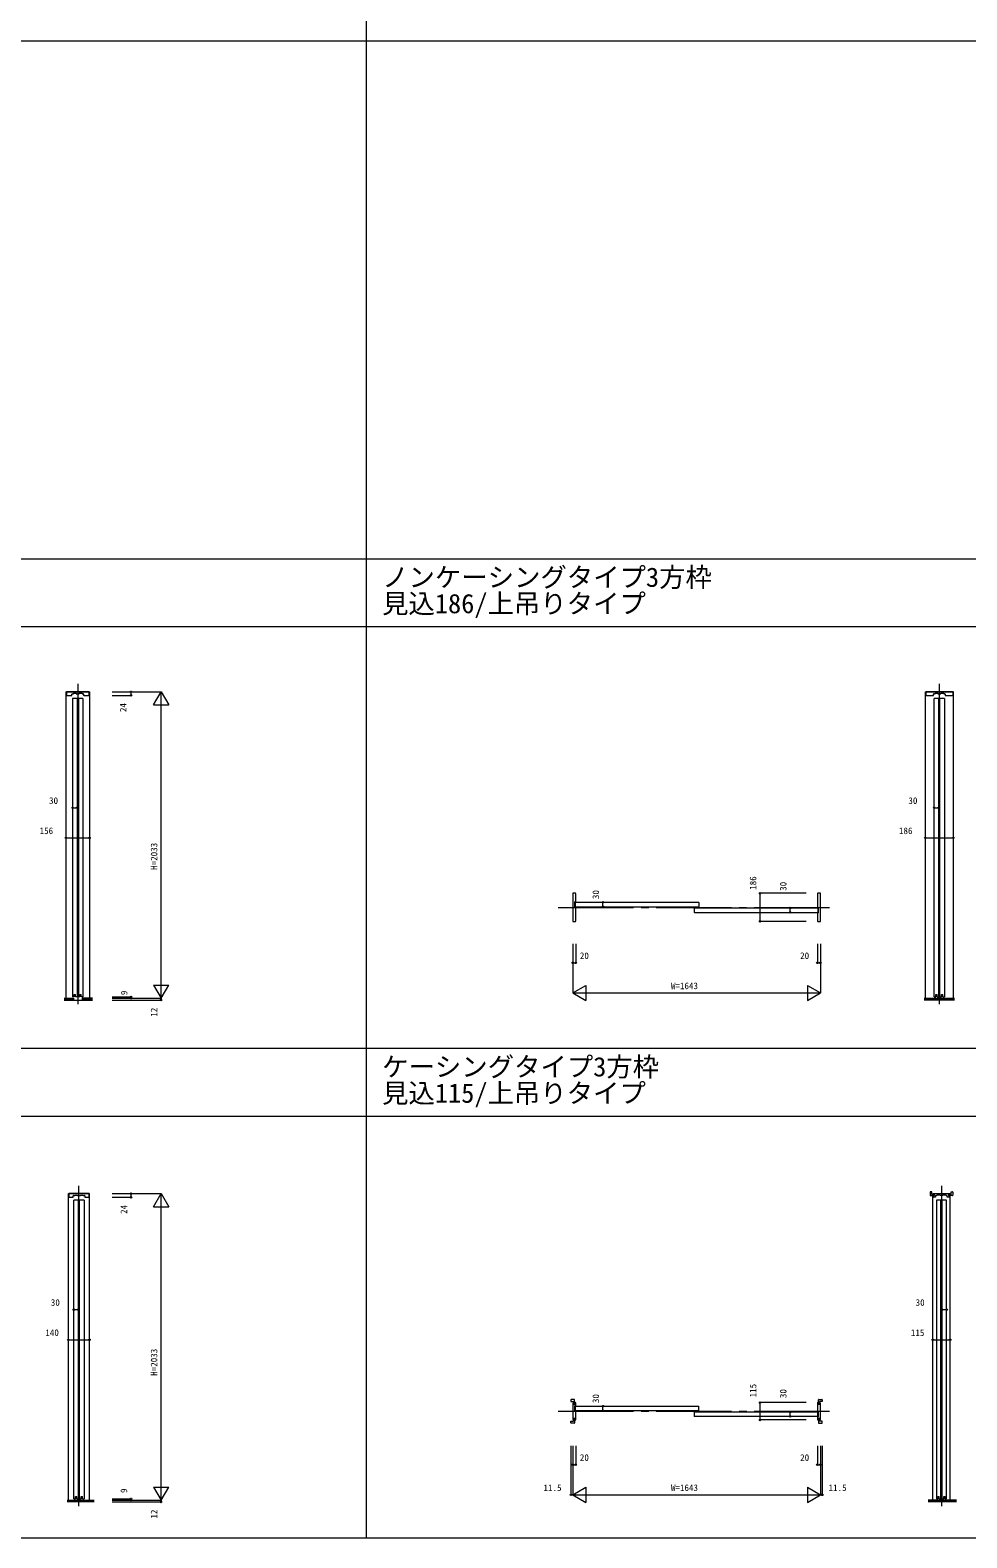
# Model space of a CAD drawing. Units: millimetres, scale not verified. Extents: x -14341 to 14341, y -10000 to 10000.
# Drawn here: x -5171 to 1042, y -10000 to 1 of the extents above; entities that cross this region are included whole.
import ezdxf
from ezdxf.enums import TextEntityAlignment as Align

# ---------------------------------------------------------------- set-up
doc = ezdxf.new("R2010")
doc.units = ezdxf.units.MM
doc.header["$LTSCALE"] = 50
doc.linetypes.add('USER1', pattern=[13, 10, -1, 1, -1])
doc.layers.add('0-0_0', color=7, linetype='Continuous')
for name, color, linetype, lineweight in [('0-1_YKK_F1', 7, 'Continuous', 18), ('0-4_YKK_N1', 2, 'Continuous', 18), ('0-5_YKK_B1', 4, 'Continuous', 18), ('0-6_YKK_Z1', 7, 'Continuous', 18)]:
    doc.layers.add(name, color=color, linetype=linetype, lineweight=lineweight)
doc.styles.add('ＭＳ ゴシック', font='')
doc.styles.get('ＭＳ ゴシック').set_extended_font_data('MS Gothic')

msp = doc.modelspace()

# ---------------------------------------------------------------- linework, layer by layer
at = {"layer": '0-1_YKK_F1'}
for p, q in [((-2940.51, -10000), (-2940.51, 9500)), ((-14340.51, -70), (14159.49, -70)), ((-14340.51, -3505), (14159.49, -3505)), ((-14340.51, -3955), (14159.49, -3955)), ((-14340.51, -6752.5), (14159.49, -6752.5)), ((-14340.51, -7202.5), (14159.49, -7202.5)), ((-14340.51, -10000), (14340.51, -10000))]:
    msp.add_line(p, q, dxfattribs=at)
at = {"layer": '0-4_YKK_N1'}
for p, q in [((-4627.26, -4387.5), (-4302.26, -4387.5)), ((-4502.26, -4387.5), (-4502.26, -4411.5)), ((-4352.26, -4474.1), (-4302.26, -4387.5)), ((-4302.26, -6420.5), (-4302.26, -4387.5)), ((-4302.26, -4387.5), (-4252.26, -4474.1)), ((-4627.26, -4411.5), (-4502.26, -4411.5)), ((-4352.26, -4474.1), (-4252.26, -4474.1)), ((-4889.26, -5156.88), (-4859.26, -5156.88)), ((825.74, -5156.88), (855.74, -5156.88)), ((-4933.26, -5356.88), (-4777.26, -5356.88)), ((766.74, -5356.88), (952.74, -5356.88)), ((-1372.23, -5813.49), (-1372.23, -5783.49)), ((-329.23, -5910.49), (-329.23, -5724.49)), ((-24.23, -5724.49), (-329.23, -5724.49)), ((-129.23, -5851.49), (-129.23, -5821.49)), ((-24.23, -5910.49), (-329.23, -5910.49)), ((-1572.29, -6060.49), (-1572.29, -6385.49)), ((-1552.29, -6060.49), (-1552.29, -6185.49)), ((70.71, -6060.49), (70.71, -6385.49)), ((-1572.29, -6185.49), (-1552.29, -6185.49)), ((-4352.26, -6333.9), (-4252.26, -6333.9)), ((-4352.26, -6333.9), (-4302.26, -6420.5)), ((-4302.26, -6420.5), (-4252.26, -6333.9)), ((-1572.29, -6385.49), (-1485.69, -6335.49)), ((-1572.29, -6385.49), (70.71, -6385.49)), ((-1572.29, -6385.49), (-1485.69, -6435.49)), ((-1485.69, -6335.49), (-1485.69, -6435.49)), ((-15.89, -6335.49), (-15.89, -6435.49)), ((-15.89, -6335.49), (70.71, -6385.49)), ((-15.89, -6435.49), (70.71, -6385.49)), ((-4627.26, -6420.5), (-4302.26, -6420.5)), ((-4627.26, -6432.5), (-4302.26, -6432.5)), ((-4302.26, -6420.5), (-4302.26, -6432.5)), ((-4627.26, -7716.69), (-4302.26, -7716.69)), ((-4627.26, -7740.69), (-4502.26, -7740.69)), ((-4502.26, -7716.69), (-4502.26, -7740.69)), ((-4352.26, -7803.3), (-4302.26, -7716.69)), ((-4302.26, -9749.69), (-4302.26, -7716.69)), ((-4302.26, -7716.69), (-4252.26, -7803.3)), ((-4352.26, -7803.3), (-4252.26, -7803.3)), ((-4881.26, -8486.07), (-4851.26, -8486.07)), ((877.74, -8486.07), (907.74, -8486.07)), ((-4917.26, -8686.07), (-4777.26, -8686.07)), ((816.24, -8686.07), (931.24, -8686.07)), ((-1372.2, -9156.68), (-1372.2, -9126.68)), ((-329.26, -9218.18), (-329.26, -9103.18)), ((-24.26, -9103.18), (-329.26, -9103.18)), ((-129.26, -9194.68), (-129.26, -9164.68)), ((-24.26, -9218.18), (-329.26, -9218.18)), ((-1583.76, -9389.68), (-1583.76, -9714.68)), ((-1572.26, -9389.68), (-1572.26, -9714.68)), ((-1552.26, -9389.68), (-1552.26, -9514.68)), ((70.74, -9389.68), (70.74, -9714.68)), ((82.24, -9389.68), (82.24, -9714.68)), ((-1572.26, -9514.68), (-1552.26, -9514.68)), ((-4352.26, -9663.09), (-4252.26, -9663.09)), ((-4352.26, -9663.09), (-4302.26, -9749.69)), ((-4302.26, -9749.69), (-4252.26, -9663.09)), ((-1572.26, -9714.68), (-1485.66, -9664.68)), ((-1485.66, -9664.68), (-1485.66, -9764.68)), ((-15.86, -9664.68), (-15.86, -9764.68)), ((-15.86, -9664.68), (70.74, -9714.68)), ((-4627.26, -9740.69), (-4502.26, -9740.69)), ((-4627.26, -9749.69), (-4302.26, -9749.69)), ((-4627.26, -9761.69), (-4302.26, -9761.69)), ((-4502.26, -9740.69), (-4502.26, -9749.69)), ((-4302.26, -9749.69), (-4302.26, -9761.69)), ((-1572.26, -9714.68), (-1583.76, -9714.68)), ((-1572.26, -9714.68), (70.74, -9714.68)), ((-1572.26, -9714.68), (-1485.66, -9764.68)), ((-15.86, -9764.68), (70.74, -9714.68)), ((70.74, -9714.68), (82.24, -9714.68))]:
    msp.add_line(p, q, dxfattribs=at)
for points in [[(50.71, -6060.49), (50.71, -6185.49), (70.71, -6185.49)], [(-4627.26, -6411.5), (-4502.26, -6411.5), (-4502.26, -6420.5)], [(50.74, -9389.68), (50.74, -9514.68), (70.74, -9514.68)]]:
    msp.add_lwpolyline(points, dxfattribs=at)
for centre in [(-4502.26, -4387.5), (-4502.26, -4411.5), (-4889.26, -5156.88), (-4859.26, -5156.88), (825.74, -5156.88), (855.74, -5156.88), (-4933.26, -5356.88), (-4777.26, -5356.88), (766.74, -5356.88), (952.74, -5356.88), (-1372.23, -5783.49), (-329.23, -5724.49), (-1372.23, -5813.49), (-129.23, -5821.49), (-129.23, -5851.49), (-329.23, -5910.49), (-1572.29, -6185.49), (-1552.29, -6185.49), (50.71, -6185.49), (70.71, -6185.49), (-4502.26, -6411.5), (-4502.26, -6420.5), (-4302.26, -6432.5), (-4502.26, -7716.69), (-4502.26, -7740.69), (-4881.26, -8486.07), (-4851.26, -8486.07), (877.74, -8486.07), (907.74, -8486.07), (-4917.26, -8686.07), (-4777.26, -8686.07), (816.24, -8686.07), (931.24, -8686.07), (-329.26, -9103.18), (-1372.2, -9126.68), (-1372.2, -9156.68), (-129.26, -9164.68), (-129.26, -9194.68), (-329.26, -9218.18), (-1572.26, -9514.68), (-1552.26, -9514.68), (50.74, -9514.68), (70.74, -9514.68), (-4502.26, -9740.69), (-4502.26, -9749.69), (-4302.26, -9761.69), (-1583.76, -9714.68), (82.24, -9714.68)]:
    msp.add_circle(centre, 5, dxfattribs=at)
at = {"layer": '0-5_YKK_B1'}
for p, q in [((-4933.26, -4387.5), (-4933.26, -6420.5)), ((-4933.26, -4387.5), (-4777.26, -4387.5)), ((-4777.26, -4387.5), (-4777.26, -6420.5)), ((766.74, -6420.5), (766.74, -4387.5)), ((766.74, -4387.5), (952.74, -4387.5)), ((952.74, -6420.3), (952.74, -4387.5)), ((-4859.26, -4431.5), (-4889.26, -4431.5)), ((-4889.26, -4431.5), (-4889.26, -6411.5)), ((-4859.26, -4431.5), (-4859.26, -6411.5)), ((-4821.26, -4431.5), (-4851.26, -4431.5)), ((-4851.26, -4431.5), (-4851.26, -6411.5)), ((-4821.26, -4431.5), (-4821.26, -6411.5)), ((855.74, -4431.5), (825.74, -4431.5)), ((825.74, -6411.5), (825.74, -4431.5)), ((855.74, -6411.5), (855.74, -4431.5)), ((893.74, -4431.5), (863.74, -4431.5)), ((863.74, -6411.5), (863.74, -4431.5)), ((893.74, -4431.5), (893.74, -6411.5)), ((-1557.23, -5816.49), (-1557.23, -5780.49)), ((-1555.73, -5785.49), (-1553.73, -5783.49)), ((-1555.73, -5785.49), (-1555.73, -5811.49)), ((-1555.23, -5778.49), (-1553.23, -5778.49)), ((-1553.73, -5783.49), (-737.76, -5783.49)), ((-1552.23, -5777.49), (-1552.23, -5726.49)), ((-737.76, -5783.49), (-735.76, -5785.49)), ((-735.76, -5785.49), (-735.76, -5811.49)), ((50.77, -5726.49), (50.77, -5815.49)), ((-1555.73, -5811.49), (-1553.73, -5813.49)), ((-1553.23, -5818.49), (-1555.23, -5818.49)), ((-1553.73, -5813.49), (-737.76, -5813.49)), ((-1552.23, -5908.49), (-1552.23, -5819.49)), ((-765.76, -5823.49), (-763.76, -5821.49)), ((-765.76, -5823.49), (-765.76, -5849.49)), ((-765.76, -5849.49), (-763.76, -5851.49)), ((-763.76, -5821.49), (52.27, -5821.49)), ((-763.76, -5851.49), (52.27, -5851.49)), ((-737.76, -5813.49), (-735.76, -5811.49)), ((50.77, -5857.49), (50.77, -5908.49)), ((51.77, -5816.49), (53.77, -5816.49)), ((53.77, -5856.49), (51.77, -5856.49)), ((52.27, -5821.49), (54.27, -5823.49)), ((52.27, -5851.49), (54.27, -5849.49)), ((54.27, -5823.49), (54.27, -5849.49)), ((55.77, -5818.49), (55.77, -5854.49)), ((-4878.76, -6411.5), (-4878.76, -6395.5)), ((-4878.76, -6395.5), (-4869.76, -6395.5)), ((-4869.76, -6411.5), (-4869.76, -6395.5)), ((-4840.76, -6411.5), (-4840.76, -6395.5)), ((-4840.76, -6395.5), (-4831.76, -6395.5)), ((-4831.76, -6411.5), (-4831.76, -6395.5)), ((836.24, -6411.5), (836.24, -6395.5)), ((836.24, -6395.5), (845.24, -6395.5)), ((845.24, -6411.5), (845.24, -6395.5)), ((874.24, -6411.5), (874.24, -6395.5)), ((874.24, -6395.5), (883.24, -6395.5)), ((883.24, -6411.5), (883.24, -6395.5)), ((-4878.76, -6411.5), (-4889.26, -6411.5)), ((-4859.26, -6411.5), (-4869.76, -6411.5)), ((-4840.76, -6411.5), (-4851.26, -6411.5)), ((-4821.26, -6411.5), (-4831.76, -6411.5)), ((825.74, -6411.5), (836.24, -6411.5)), ((845.24, -6411.5), (855.74, -6411.5)), ((863.74, -6411.5), (874.24, -6411.5)), ((883.24, -6411.5), (893.74, -6411.5)), ((-4917.26, -9749.69), (-4917.26, -7716.69)), ((-4917.26, -7716.69), (-4777.26, -7716.69)), ((-4851.26, -7760.69), (-4881.26, -7760.69)), ((-4881.26, -9740.69), (-4881.26, -7760.69)), ((-4851.26, -9740.69), (-4851.26, -7760.69)), ((-4813.26, -7760.69), (-4843.26, -7760.69)), ((-4843.26, -9740.69), (-4843.26, -7760.69)), ((-4813.26, -7760.69), (-4813.26, -9740.69)), ((-4777.26, -9749.49), (-4777.26, -7716.69)), ((797.75, -7707.19), (797.75, -7727.19)), ((816.24, -9749.69), (816.24, -7729.19)), ((869.74, -9740.69), (869.74, -7760.69)), ((907.74, -7760.69), (877.74, -7760.69)), ((877.74, -9740.69), (877.74, -7760.69)), ((907.74, -9740.69), (907.74, -7760.69)), ((931.24, -9749.69), (931.24, -7729.19)), ((949.74, -7707.19), (949.74, -7727.19)), ((-1561.7, -9081.68), (-1581.7, -9081.68)), ((60.24, -9081.68), (80.24, -9081.68)), ((-1557.2, -9159.68), (-1557.2, -9123.68)), ((-1555.2, -9121.68), (-1553.2, -9121.68)), ((-1553.2, -9161.68), (-1555.2, -9161.68)), ((-1553.7, -9126.68), (-737.76, -9126.68)), ((-737.76, -9156.68), (-1553.7, -9156.68)), ((-1552.2, -9120.68), (-1552.2, -9105.18)), ((-1552.2, -9216.18), (-1552.2, -9162.68)), ((-763.76, -9164.68), (52.24, -9164.68)), ((52.24, -9194.68), (-763.76, -9194.68)), ((50.74, -9105.18), (50.74, -9158.68)), ((50.74, -9200.68), (50.74, -9216.18)), ((51.74, -9159.68), (53.74, -9159.68)), ((53.74, -9199.68), (51.74, -9199.68)), ((55.74, -9161.68), (55.74, -9197.68)), ((-1561.7, -9239.68), (-1581.7, -9239.68)), ((60.24, -9239.68), (80.24, -9239.68)), ((-4881.26, -9740.69), (-4870.76, -9740.69)), ((-4870.76, -9740.69), (-4870.76, -9724.69)), ((-4870.76, -9724.69), (-4861.76, -9724.69)), ((-4861.76, -9740.69), (-4861.76, -9724.69)), ((-4861.76, -9740.69), (-4851.26, -9740.69)), ((-4843.26, -9740.69), (-4832.76, -9740.69)), ((-4832.76, -9740.69), (-4832.76, -9724.69)), ((-4832.76, -9724.69), (-4823.76, -9724.69)), ((-4823.76, -9740.69), (-4823.76, -9724.69)), ((-4823.76, -9740.69), (-4813.26, -9740.69)), ((839.74, -9740.69), (850.24, -9740.69)), ((850.24, -9740.69), (850.24, -9724.69)), ((850.24, -9724.69), (859.24, -9724.69)), ((859.24, -9740.69), (859.24, -9724.69)), ((859.24, -9740.69), (869.74, -9740.69)), ((877.74, -9740.69), (888.24, -9740.69)), ((888.24, -9740.69), (888.24, -9724.69)), ((888.24, -9724.69), (897.24, -9724.69)), ((897.24, -9740.69), (897.24, -9724.69)), ((897.24, -9740.69), (907.74, -9740.69))]:
    msp.add_line(p, q, dxfattribs=at)
for points in [[(-4779.76, -4409.5), (-4779.76, -4387.5), (-4930.76, -4387.5), (-4930.76, -4409.5)], [(-4891.96, -4400.3), (-4883.76, -4400.3), (-4883.76, -4397.5), (-4864.76, -4397.5), (-4864.76, -4400.3), (-4845.76, -4400.3), (-4845.76, -4397.5), (-4826.76, -4397.5), (-4826.76, -4400.3), (-4818.56, -4400.3)], [(950.24, -4409.5), (950.24, -4387.5), (769.24, -4387.5), (769.24, -4409.5)], [(823.04, -4400.3), (831.24, -4400.3), (831.24, -4397.5), (850.24, -4397.5), (850.24, -4400.3), (869.24, -4400.3), (869.24, -4397.5), (888.24, -4397.5), (888.24, -4400.3), (896.44, -4400.3)], [(-4928.76, -4411.5), (-4894.46, -4411.5), (-4893.96, -4411), (-4893.96, -4402.3)], [(-4816.56, -4402.3), (-4816.56, -4411), (-4816.06, -4411.5), (-4781.76, -4411.5)], [(771.24, -4411.5), (820.54, -4411.5), (821.04, -4411), (821.04, -4402.3)], [(898.44, -4402.3), (898.44, -4411), (898.94, -4411.5), (948.24, -4411.5)], [(-1554.23, -5724.49), (-1572.23, -5724.49), (-1572.23, -5764.49), (-1572.23, -5870.49), (-1572.23, -5910.49), (-1554.23, -5910.49)], [(52.77, -5910.49), (70.77, -5910.49), (70.77, -5870.49), (70.77, -5764.49), (70.77, -5724.49), (52.77, -5724.49)], [(-4779.76, -7738.69), (-4779.76, -7716.69), (-4914.76, -7716.69), (-4914.76, -7738.69)], [(-4912.76, -7740.69), (-4886.46, -7740.69), (-4885.96, -7740.19), (-4885.96, -7731.49)], [(-4883.96, -7729.49), (-4875.76, -7729.49), (-4875.76, -7726.69), (-4856.76, -7726.69), (-4856.76, -7729.49), (-4837.76, -7729.49), (-4837.76, -7726.69), (-4818.76, -7726.69), (-4818.76, -7729.49), (-4810.56, -7729.49)], [(-4808.56, -7731.49), (-4808.56, -7740.19), (-4808.06, -7740.69), (-4781.76, -7740.69)], [(808.75, -7722.19), (808.75, -7705.19), (799.75, -7705.19)], [(799.75, -7729.19), (822.75, -7729.19), (822.75, -7722.19), (808.75, -7722.19)], [(818.74, -7738.69), (818.74, -7729.69), (825.74, -7729.69), (828.24, -7729.69), (828.24, -7721.99), (819.74, -7721.99), (818.74, -7720.99), (818.74, -7716.69), (928.74, -7716.69), (928.74, -7720.99), (927.74, -7721.99), (919.24, -7721.99), (919.24, -7729.69), (921.74, -7729.69), (928.74, -7729.69), (928.74, -7738.69)], [(835.04, -7731.49), (835.04, -7740.19), (834.54, -7740.69), (820.74, -7740.69)], [(910.44, -7729.49), (902.24, -7729.49), (902.24, -7726.69), (883.24, -7726.69), (883.24, -7729.49), (864.24, -7729.49), (864.24, -7726.69), (845.24, -7726.69), (845.24, -7729.49), (837.04, -7729.49)], [(869.74, -7760.69), (839.74, -7760.69), (839.74, -9740.69)], [(926.74, -7740.69), (912.94, -7740.69), (912.44, -7740.19), (912.44, -7731.49)], [(947.74, -7729.19), (924.74, -7729.19), (924.74, -7722.19), (938.74, -7722.19)], [(938.74, -7722.19), (938.74, -7705.19), (947.74, -7705.19)], [(-1583.7, -9083.68), (-1583.7, -9095.68), (-1566.7, -9095.68), (-1566.7, -9109.68)], [(-1566.7, -9109.68), (-1559.7, -9109.68), (-1559.7, -9083.68)], [(65.24, -9109.68), (58.24, -9109.68), (58.24, -9083.68)], [(82.24, -9083.68), (82.24, -9095.68), (65.24, -9095.68), (65.24, -9109.68)], [(-1554.2, -9103.18), (-1559.2, -9103.18), (-1559.2, -9110.18), (-1559.2, -9115.18), (-1566.9, -9115.18), (-1566.9, -9106.68), (-1567.9, -9105.68), (-1572.2, -9105.68), (-1572.2, -9215.68), (-1567.9, -9215.68)], [(-1553.7, -9126.68), (-1555.7, -9128.68), (-1555.7, -9154.68), (-1553.7, -9156.68)], [(-763.76, -9164.68), (-765.76, -9166.68), (-765.76, -9192.68), (-763.76, -9194.68)], [(-737.76, -9156.68), (-735.76, -9154.68), (-735.76, -9128.68), (-737.76, -9126.68)], [(52.24, -9194.68), (54.24, -9192.68), (54.24, -9166.68), (52.24, -9164.68)], [(66.44, -9105.68), (65.44, -9106.68), (65.44, -9115.18), (57.74, -9115.18), (57.74, -9110.18), (57.74, -9103.18), (52.74, -9103.18)], [(52.74, -9218.18), (57.74, -9218.18), (57.74, -9211.18), (57.74, -9206.18), (65.44, -9206.18), (65.44, -9214.68), (66.44, -9215.68), (70.74, -9215.68), (70.74, -9105.68), (66.44, -9105.68)], [(-1583.7, -9237.68), (-1583.7, -9225.68), (-1566.7, -9225.68), (-1566.7, -9211.68)], [(-1567.9, -9215.68), (-1566.9, -9214.68), (-1566.9, -9206.18), (-1559.2, -9206.18), (-1559.2, -9211.18), (-1559.2, -9218.18), (-1554.2, -9218.18)], [(-1566.7, -9211.68), (-1559.7, -9211.68), (-1559.7, -9237.68)], [(65.24, -9211.68), (58.24, -9211.68), (58.24, -9237.68)], [(82.24, -9237.68), (82.24, -9225.68), (65.24, -9225.68), (65.24, -9211.68)]]:
    msp.add_lwpolyline(points, dxfattribs=at)
for centre, radius, start, end in [((-4891.96, -4402.3), 2, 90, 180), ((-4818.56, -4402.3), 2, 0, 90), ((823.04, -4402.3), 2, 90, 180), ((896.44, -4402.3), 2, 0, 90), ((-4928.76, -4409.5), 2, 180.00001, 270.00001), ((-4781.76, -4409.5), 2, 270, 0), ((771.24, -4409.5), 2, 180.00001, 270.00001), ((948.24, -4409.5), 2, 270, 0), ((-1555.23, -5780.49), 2, 90, 180), ((-1554.23, -5726.49), 2, 0, 90), ((-1553.23, -5777.49), 1, 270, 0), ((52.77, -5726.49), 2, 90, 180), ((-1555.23, -5816.49), 2, 180, 270), ((-1553.23, -5819.49), 1, 0, 90), ((51.77, -5815.49), 1, 180, 270), ((51.77, -5857.49), 1, 90, 180), ((53.77, -5818.49), 2, 0, 90), ((53.77, -5854.49), 2, 270, 0), ((-1554.23, -5908.49), 2, 270, 0), ((52.77, -5908.49), 2, 180, 270), ((-4912.76, -7738.69), 2, 180.00001, 270.00001), ((-4883.96, -7731.49), 2, 90, 180), ((-4810.56, -7731.49), 2, 0, 90), ((-4781.76, -7738.69), 2, 270, 0), ((799.75, -7707.19), 2, 90, 180), ((799.75, -7727.19), 2, 180, 270), ((820.74, -7738.69), 2, 180, 270), ((837.04, -7731.49), 2, 90, 180), ((910.44, -7731.49), 2, 0, 90), ((926.74, -7738.69), 2, 270, 0), ((947.74, -7707.19), 2, 0, 90), ((947.74, -7727.19), 2, 270, 0), ((-1581.7, -9083.68), 2, 90, 180), ((-1561.7, -9083.68), 2, 0, 90), ((60.24, -9083.68), 2, 90, 180), ((80.24, -9083.68), 2, 0, 90), ((-1555.2, -9123.68), 2, 90, 180), ((-1555.2, -9159.68), 2, 180, 270), ((-1554.2, -9105.18), 2, 0, 90), ((-1553.2, -9120.68), 1, 270, 0), ((-1553.2, -9162.68), 1, 0, 90), ((52.74, -9105.18), 2, 90, 180), ((51.74, -9158.68), 1, 180, 270), ((51.74, -9200.68), 1, 90, 180), ((53.74, -9161.68), 2, 0, 90), ((53.74, -9197.68), 2, 270, 0), ((-1581.7, -9237.68), 2, 180, 270), ((-1561.7, -9237.68), 2, 270, 0), ((-1554.2, -9216.18), 2, 270, 0), ((52.74, -9216.18), 2, 180, 270), ((60.24, -9237.68), 2, 180, 270), ((80.24, -9237.68), 2, 270, 0)]:
    msp.add_arc(centre, radius, start, end, dxfattribs=at)
at = {"layer": '0-6_YKK_Z1', "linetype": 'USER1'}
for p, q in [((-4855.26, -4335.34), (-4855.26, -6460.52)), ((859.74, -6460.52), (859.74, -4335.34)), ((-1668.53, -5817.49), (158.27, -5817.49)), ((-4847.34, -9789.72), (-4847.34, -7664.53)), ((873.74, -7664.53), (873.74, -9789.72)), ((-1668.5, -9160.68), (158.24, -9160.68))]:
    msp.add_line(p, q, dxfattribs=at)
at = {"layer": '0-6_YKK_Z1'}
for p, q in [((-4946.47, -6432.5), (-4757.37, -6432.5)), ((-4945.47, -6423.5), (-4884.26, -6423.5)), ((-4945.47, -6426.5), (-4884.26, -6426.5)), ((-4945.47, -6429.5), (-4884.26, -6429.5)), ((-4826.26, -6420.5), (-4826.26, -6432.5)), ((-4758.37, -6420.5), (-4826.26, -6420.5)), ((-4758.37, -6423.5), (-4826.26, -6423.5)), ((-4758.37, -6426.5), (-4826.26, -6426.5)), ((-4758.37, -6429.5), (-4826.26, -6429.5)), ((758.6, -6420.5), (959.86, -6420.5)), ((758.6, -6423.5), (959.86, -6423.5)), ((758.6, -6426.5), (959.86, -6426.5)), ((758.6, -6429.5), (959.86, -6429.5)), ((959.86, -6432.7), (758.6, -6432.7)), ((-4925.96, -9749.69), (-4747.14, -9749.69)), ((-4925.96, -9752.69), (-4747.14, -9752.69)), ((-4925.96, -9755.69), (-4747.14, -9755.69)), ((-4925.96, -9758.69), (-4747.14, -9758.69)), ((-4747.14, -9761.89), (-4925.96, -9761.89)), ((972.74, -9749.69), (784.74, -9749.69)), ((972.74, -9752.69), (784.74, -9752.69)), ((972.74, -9755.69), (784.74, -9755.69)), ((972.74, -9758.69), (784.74, -9758.69)), ((972.13, -9761.69), (784.74, -9761.69)), ((972.74, -9761.69), (784.74, -9761.69))]:
    msp.add_line(p, q, dxfattribs=at)
msp.add_lwpolyline([(-4945.47, -6420.5), (-4884.26, -6420.5), (-4884.26, -6432.5)], dxfattribs=at)

# ---------------------------------------------------------------- texts
at = {"layer": '0-0_0', "style": 'ＭＳ ゴシック'}
for s, p in [('ノンケーシングタイプ3方枠', (-2836.51, -3730)), ('見込186/上吊りタイプ', (-2836.51, -3905)), ('ケーシングタイプ3方枠', (-2836.51, -6977.5)), ('見込115/上吊りタイプ', (-2836.51, -7152.5))]:
    msp.add_text(s, height=128.3, dxfattribs=at).set_placement(p, align=Align.BOTTOM_LEFT)
at = {"layer": '0-4_YKK_N1', "color": 7, "style": 'ＭＳ ゴシック'}
for s, p in [('24', (-4519.13, -4522.03)), ('H=2033', (-4314.26, -5569)), ('186', (-341.23, -5701.19)), ('30', (-141.23, -5707.9)), ('30', (-1384.23, -5762.9)), ('9', (-4513.01, -6399.99)), ('12', (-4314.26, -6543.16)), ('24', (-4514.26, -7851.22)), ('H=2033', (-4314.26, -8925.16)), ('115', (-341.26, -9068.1)), ('30', (-1384.2, -9106.1)), ('30', (-141.26, -9073.1)), ('9', (-4514.26, -9702.54)), ('12', (-4314.26, -9872.35))]:
    msp.add_text(s, height=43.99, rotation=90, dxfattribs=at).set_placement(p, align=Align.BOTTOM_LEFT)
for s, p in [('30', (-5045.69, -5144.88)), ('30', (654.31, -5144.88)), ('156', (-5108.43, -5344.88)), ('186', (591.57, -5344.88)), ('20', (-1524.96, -6173.49)), ('20', (-63.88, -6173.49)), ('W=1643', (-920.79, -6373.49)), ('30', (-5033.84, -8474.07)), ('30', (702.16, -8474.07)), ('140', (-5070.43, -8674.07)), ('115', (670.57, -8674.07)), ('20', (-1524.93, -9502.68)), ('20', (-63.85, -9502.68)), ('11.5', (-1766.1, -9702.68)), ('W=1643', (-920.76, -9702.68)), ('11.5', (124.58, -9702.68))]:
    msp.add_text(s, height=43.99, dxfattribs=at).set_placement(p, align=Align.BOTTOM_LEFT)

doc.saveas('drawing.dxf')
